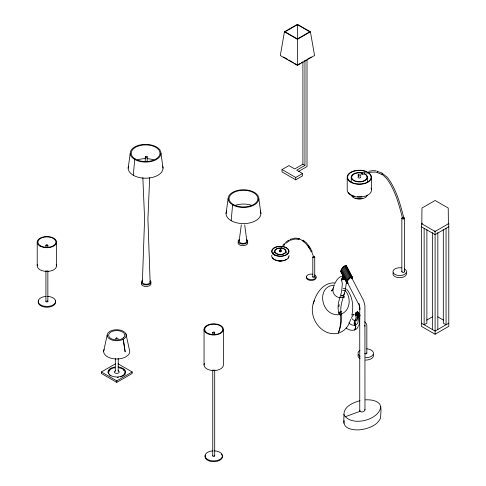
<?xml version="1.0" encoding="UTF-8"?>
<svg xmlns="http://www.w3.org/2000/svg" width="486" height="486" viewBox="0 0 486 486"><rect width="100%" height="100%" fill="white"/><g stroke="black" fill="none" stroke-linecap="round" stroke-linejoin="round"><path stroke-width="0.73" d="M339.301 313.835L339.331 312.534M358.407 303.714L347.235 282.281L348.079 279.948L350.843 277.494L351.73 277.84L363.631 300.676L364.919 305.627L364.968 409.85C364.694 411.928 360.885 412.821 359.743 411.047L359.938 410.269M142.386 282.02L144.597 218.937L142.841 177.603M357.708 316.173L357.18 318.549L355.242 322.461L355.23 324.186L355.873 326.076L355.345 328.451L354.337 330.043L352.071 330.31A8.487 6.707 36.2 0 1 346.141 327.977M149.676 177.603L147.92 218.937L150.131 282.02M279.584 250.74L279.608 250.885M358.376 175.677L358.461 176.297M346.488 281.995L345.218 290.264A49.353 17.387 85.1 0 1 343.705 295.567C341.907 301.344 339.945 307.693 341.202 313.749M365.496 399.832C370.472 399.656 376.194 400.1 379.736 404.048C381.966 408.283 380.544 413.379 380.611 417.996C376.99 426.058 367.337 428.974 359.209 429.873C355.108 430.049 350.88 429.679 347.223 427.656C342.363 424.958 344.191 418.914 343.912 414.418C344.039 406.29 353.279 402.493 359.992 400.713M343.912 423.227L344.1 420.518M380.799 406.478C379.59 420.426 350.315 427.376 343.912 414.418M241.317 224.83L239.124 241.184M333.56 287.39C330.735 293.192 337.26 299.68 343.14 297.086M345.212 279.225C343.717 280.902 340.619 278.132 342.982 277.421M133.279 175.264L134.737 159.493L132.295 157.658A15.364 8.87 0 0 1 144.263 144.391A15.364 8.87 0 0 1 160.034 156.255A15.364 8.87 0 0 1 134.737 159.493M232.612 204.892A15.364 8.87 0 0 0 257.908 201.654A15.364 8.87 0 0 0 242.137 189.789A15.364 8.87 0 0 0 230.17 203.057L232.612 204.892L231.154 220.662L231.737 220.219M338.839 306.575L339.283 304.679M128.176 168.15L130.242 153.224M226.051 213.548L228.116 198.622M352.052 314.454C353.668 305.767 352.557 296.035 346.579 289.152M376.875 172.001L376.905 172.427L381.789 174.401L382.452 173.83L382.482 173.253L377.191 171.272M354.355 322.601L354.531 322.078M284.432 31.803L280.313 55.519L297.426 65.397L314.539 55.519L310.426 31.803L297.426 24.3L284.432 31.803L297.426 39.311L310.426 31.803M103.627 351.372L107.157 335.188M115.346 338.942L116.178 338.098M357.617 315.426C356.663 316.817 355.023 314.454 356.499 315.086M381.765 173.976L386.23 178.07C395.215 189.728 398.915 204.333 402.554 218.329M348.426 282.998L346.858 283.223L340.801 271.631C341.032 268.952 343.262 266.207 345.874 265.526L346.463 266.042L346.287 267.306M352.137 278.527L352.314 277.263L351.724 276.747C349.112 277.433 346.883 280.173 346.658 282.858L346.858 283.223M351.591 278.843L351.73 277.84M343.742 276.327L343.031 278.448L341.403 279.086L342.326 283.873L341.676 290.98A51.133 26.299 69.2 0 1 340.285 296.266C338.444 301.648 337.156 307.814 338.942 313.367L340.935 312.838M358.844 317.121L358.303 317.334L355.394 313.403L357.538 311.824L359.652 314.576M357.581 311.872L357.283 312.31M359.865 318.925L358.486 317.121L358.899 316.599M342.101 278.381L343.146 275.052M342.144 278.648L343.329 275.119M342.199 278.776L343.377 275.246M342.745 277.439L343.456 275.319M343.316 279.456L343.031 278.448L343.316 279.456L344.027 277.342M341.804 280.051L343.535 279.371L344.009 277.962M343.535 279.371L344.197 277.81M313.184 303.932C315.645 293.89 322.911 282.396 334.55 282.895M314.436 300.597C306.757 315.754 320.954 337.412 338.341 333.189L338.9 331.677A49.353 17.387 85.1 0 0 340.419 326.367C341.221 322.668 341.944 318.871 341.664 315.068C341.543 312.875 337.758 315.669 336.512 314.673C320.572 313.895 316.404 285.738 334.49 285.148M333.487 287.262L334.016 285.707M344.592 293.125L343.487 295.506M350.515 319.351C349.136 325.687 344.647 331.488 338.201 333.147L338.785 331.622A51.133 26.293 69.2 0 0 340.182 326.343L340.747 317.729L340.291 315.323L338.973 313.44L340.826 312.121L338.955 312.413L341.53 311.405L339.21 313.349M334.593 284.097C336.063 280.963 337.989 277.324 341.561 276.297M280.009 250.922L281.935 247.356M358.619 326.112C360.017 323.366 359.591 319.885 357.666 317.492M332.892 288.915L332.132 290.3L333.068 288.927M357.082 314.642L356.378 315.596L356.214 315.25L355.6 315.493C357.568 318.409 353.529 320.675 354.13 323.603C355.503 325.444 356.299 328.129 354.276 330.03L355.758 329.447A8.487 6.707 36.2 0 0 358.054 326.835M357.301 313.075L357.617 313.336M359.111 316.422L358.303 317.334M343.724 279.219L343.918 278.247M355.831 315.147L356.596 314.035M355.837 315.238L356.542 314.284M355.898 315.378L356.572 314.375M282.749 245.418L284.061 243.875M283.46 246.013L284.735 244.519M332.29 290.051L331.476 290.95L332.436 290.185M284.401 244.197L285.331 243.279M359.834 316.343L359.397 316.696M354.646 324.636L355.473 323.931L354.494 324.314C356.317 323.731 353.401 325.225 355.309 324.435M285.482 242.478L288.556 240.199M286.108 243.17L289.055 240.989M355.278 325.359L355.691 325.049M313.543 256.912C313.476 257.635 313.184 257.307 313.64 256.839M134.567 159.365L135.424 159.098A14.392 8.311 0 0 0 159.505 155.374A14.392 8.311 0 0 0 141.876 145.199A14.392 8.311 0 0 0 135.424 159.098M232.442 204.764L233.298 204.497A14.392 8.311 0 0 0 257.38 200.773A14.392 8.311 0 0 0 239.75 190.597A14.392 8.311 0 0 0 233.298 204.497M340.394 315.22L341.543 314.363M359.336 316.246L359.889 315.815L356.997 312.036M402.882 217.941L402.748 218.032A0.686 0.389 -14.9 0 0 402.754 218.585L403.034 218.603A0.68 0.389 0 0 1 402.73 217.947M359.567 316.082L359.968 315.851M297.426 24.695L285.112 31.803L297.426 38.916L309.74 31.803L297.426 24.695L297.426 65.397M298.082 64.626L300.056 63.484M301.369 62.73L302.687 61.971M303.999 61.212L305.973 60.07M307.286 59.31L311.228 57.038M304.959 165.392L296.746 170.136L302.559 173.496L302.559 175.865L295.719 179.82L282.026 171.916L282.026 169.541L288.872 165.592L294.686 168.952L302.906 164.207L304.959 165.392L304.959 61.017M298.665 171.394L307.012 166.577L307.012 59.735M282.026 169.541L295.719 177.451L302.559 173.496M118.068 363.807L132.186 371.96L132.186 373.479L116.78 382.373L101.38 373.479L101.38 371.96L115.498 363.807M101.38 371.96L116.78 380.854L132.186 371.96M421.405 223.572L435.098 231.476L448.785 223.572L448.785 326.337L435.098 334.24L421.405 326.337L421.405 223.572L422.091 223.177A0.966 0.559 0 0 0 422.091 223.967M448.785 226.737L435.098 234.641L421.405 226.737M426.672 320.134L432.358 316.848M448.785 323.172L435.098 331.075L421.405 323.172M382.221 173.308L387.269 177.25C396.388 189.048 400.154 203.834 403.836 218.014M353.711 314.788L354.057 314.6M355.952 313.342L355.363 313.506M358.954 316.987L358.486 317.121M288.805 240.594L290.379 239.768M123.377 339.173L121.385 340.036A9.538 5.504 0 0 1 107.187 335.668A9.538 5.504 0 0 1 120.048 330.085A9.538 5.504 0 0 1 123.377 339.173L125.157 351.894L123.098 339.295M332.199 290.355L331.507 290.628L332.843 290.106M343.189 288.654L345.625 288.38M342.654 290.604L345.218 290.264M339.696 297.784L340.832 297.341M339.914 314.442C350.242 311.945 351.803 297.736 345.23 290.664M355.807 315.821L356.554 315.171M354.835 320.426L355.716 320.08M348.839 322.892A5.893 4.66 36.2 0 0 353.699 325.219L355.667 324.976M290.203 239.337L295.093 238.116L299.552 238.505M290.555 240.206L295.13 239.057L299.34 239.422M344.975 416.854L359.895 411.356M361.134 173.502L366.28 171.837M361.566 174.76L364.142 173.867M313.81 257.386C314.035 256.371 314.442 257.106 313.64 257.38M403.034 218.603L403.666 218.421A0.686 0.389 -14.9 0 0 403.666 217.868M366.608 173.125L371.025 172.178L375.848 172.099M116.44 338.037L117.709 338.232L118.22 338.942M116.13 338.11L116.47 338.031M368.649 171.26L372.835 170.641L376.121 170.799M356.171 320.14L355.187 320.292A2.594 2.053 36.2 0 1 351.955 318.603A2.594 2.053 36.2 0 1 353.073 315.894M355.041 325.091L355.059 325.085A5.893 4.66 36.2 0 0 356.821 317.68M359.33 174.328L358.984 174.353A1.355 0.784 0 0 0 357.988 175.215A1.355 0.784 0 0 0 359.33 175.896L359.683 175.865A1.355 0.784 0 0 0 360.509 175.501L360.642 175.312A1.355 0.784 0 0 0 360.509 174.717M403.216 218.615L403.386 218.603A0.68 0.389 0 0 0 403.69 217.947M298.027 238.802L299.443 238.96M376.905 172.427L377.385 171.187M341.391 272.148L340.801 271.631M347.703 282.688L347.235 282.281M352.927 314.314L354.087 314.77M300.135 239.276L303.975 241.427M283.624 57.038L287.572 59.31M288.884 60.07L293.483 62.73M294.802 63.484L296.77 64.626M437.837 316.848L443.524 320.134M303.143 240.133L306.453 242.879L309.485 246.718L312.073 251.432M302.644 240.928L305.822 243.565L308.738 247.259M307.826 245.357L310.05 248.71M357.538 311.824L360.017 315.068M357.417 311.836L359.895 315.08M357.234 311.909L359.713 315.153M364.773 321.744L366.341 323.834L366.833 325.341L366.833 353.249M356.724 312.2L359.616 315.985M356.438 312.407L359.33 316.186L359.045 316.41L356.153 312.626M355.886 312.85L358.777 316.635M355.661 313.063L358.559 316.848M355.497 313.251L358.389 317.036M355.394 313.403L358.425 317.315M358.783 175.713L358.413 174.577L358.765 175.045M308.695 247.204L311.24 251.833M346.257 265.672L352.314 277.263M346.463 266.14L352.314 277.366M345.874 265.526L352.32 277.822M345.339 265.599L351.196 276.826M344.689 265.897L350.54 277.123M343.967 266.395L349.817 277.621M343.219 267.057L349.076 278.284M342.502 267.841L348.353 279.067M341.865 268.697L347.715 279.918M341.342 269.554L347.192 280.78M340.978 270.368L346.828 281.594M340.795 271.079L347.241 283.374M364.798 409.51L364.968 409.85M356.214 315.25L356.378 315.596M311.654 251.633L313.239 255.739M364.786 325.602L364.937 326.185L364.755 325.875M147.209 161.316L147.173 156.656A0.966 0.559 0 0 0 146.116 156.249A0.966 0.559 0 0 0 145.271 156.802L145.271 161.316M145.271 156.802L145.308 156.948A0.966 0.559 0 0 0 146.365 157.355A0.966 0.559 0 0 0 147.209 156.802M125.935 333.87L129.355 349.568A13.067 7.545 0 0 1 127.952 355.284L125.85 356.833A13.067 7.545 0 0 1 110.055 357.945A13.067 7.545 0 0 1 104.107 349.422M354.501 325.073L354.391 323.955M343.815 296.096L344.039 297.481L343.979 296.126M258.838 198.622L260.903 213.548M160.963 153.224L163.029 168.15M246.87 241.184L244.677 224.83M448.384 223.572L448.226 208.032L435.098 200.475L421.963 208.032L421.805 223.572M446.051 228.317L446.051 324.751L443.311 323.172L443.311 229.775M437.837 232.563L437.837 329.496M435.098 231.476L435.098 334.24M432.358 232.563L432.358 329.496M426.884 229.775L426.884 323.172L424.144 324.751L424.144 228.317M404.565 218.226L404.565 271.644M401.855 218.226L401.855 271.644M371.45 176.552L371.45 189.37M367.422 176.782L367.422 181.983M359.743 309.618L359.743 411.047M351.238 177.712L351.238 182.171M347.217 177.943L347.217 190.767A12.174 7.029 0 0 0 361.596 196.976A12.174 7.029 0 0 0 371.055 188.161M314.734 257.106L314.734 276.868M312.802 257.106L312.802 276.868M302.906 62.099L302.906 164.207M295.719 177.451L295.719 179.82M223.408 329.405A9.684 5.589 0 0 1 208.889 334.247A9.684 5.589 0 0 1 208.889 324.563A9.684 5.589 0 0 1 223.408 329.405L223.408 364.974A9.684 5.589 0 0 1 212.461 370.514A9.684 5.589 0 0 1 204.375 363.528M214.697 332.564A0.966 0.559 0 0 1 213.245 333.05A0.966 0.559 0 0 1 213.245 332.084A0.966 0.559 0 0 1 214.697 332.564L214.697 334.836M214.697 370.393L214.697 455.88M212.759 332.564L212.759 334.836M212.759 370.393L212.759 455.88M204.047 329.405L204.047 364.974M118.232 358.468L118.232 371.17M116.78 380.854L116.78 382.373M115.328 358.468L115.328 371.17M56.576 242.131L56.576 265.842M47.859 245.29L47.859 247.568M47.859 271.079L47.859 301.417M45.927 245.29L45.927 247.568M45.927 271.079L45.927 301.417M37.215 242.131L37.215 265.842M435.778 231.081A0.966 0.559 0 0 1 434.411 231.081M448.256 223.293A0.966 0.559 0 0 1 448.104 223.967M404.164 271.091A1.355 0.784 0 0 1 404.164 272.196A1.355 0.784 0 0 1 402.25 272.196A1.355 0.784 0 0 1 402.25 271.091M364.202 173.812A7.685 4.435 0 0 1 362.665 181.248A7.685 4.435 0 0 1 351.645 177.299A7.685 4.435 0 0 1 362.495 173.204M362.046 198.495A7.685 4.435 0 0 1 356.791 198.531M356.171 198.385A7.685 4.435 0 0 1 354.999 198.009M353.091 196.927A7.685 4.435 0 0 1 352.143 195.907M367.641 172.111A12.174 7.029 0 0 1 363.139 183.927A12.174 7.029 0 0 1 347.362 175.962A12.174 7.029 0 0 1 367.045 171.807M367.884 172.615A11.731 6.774 0 0 1 362.507 183.769A11.731 6.774 0 0 1 347.848 175.865A11.731 6.774 0 0 1 366.76 172.008M362.009 196.66A11.731 6.774 0 0 1 357.435 196.751M354.507 196.241A11.731 6.774 0 0 1 352.508 195.579M351.9 195.305A11.731 6.774 0 0 1 348.359 192.462M367.355 195.099A8.134 4.696 0 0 1 360.138 199.011A8.134 4.696 0 0 1 351.724 195.998M364.482 173.617A8.134 4.696 0 0 1 362.86 181.478A8.134 4.696 0 0 1 351.202 177.305A8.134 4.696 0 0 1 362.678 172.967M403.21 217.442A1.355 0.784 0 0 1 404.48 218.493A1.355 0.784 0 0 1 402.335 218.828A1.355 0.784 0 0 1 402.53 217.546M404.51 268.886A6.78 3.912 0 0 1 402.578 275.197A6.78 3.912 0 0 1 392.967 271.99A6.78 3.912 0 0 1 401.472 267.871M406.26 272.774A6.78 3.912 0 0 1 399.717 277.7A6.78 3.912 0 0 1 393.168 272.774M360.29 176.691A1.355 0.784 0 0 1 359.683 178.004L359.33 178.028A1.355 0.784 0 0 1 358.079 177.548A1.355 0.784 0 0 1 358.376 176.691M314.703 276.728A0.966 0.559 0 0 1 314.096 277.397A0.966 0.559 0 0 1 312.893 277.105A0.966 0.559 0 0 1 313.282 276.388M282.621 248.413A5.492 3.171 0 0 1 283.939 253.704A5.492 3.171 0 0 1 275.076 252.161A5.492 3.171 0 0 1 281.248 248.17M280.908 260.782A5.492 3.171 0 0 1 279.474 260.751M315.949 276.941A4.842 2.794 0 0 1 311.271 280.465A4.842 2.794 0 0 1 306.599 276.941M314.697 274.9A4.842 2.794 0 0 1 313.318 279.407A4.842 2.794 0 0 1 306.453 277.117A4.842 2.794 0 0 1 312.528 274.177M313.768 256.547A0.966 0.559 0 0 1 314.679 257.301A0.966 0.559 0 0 1 313.148 257.537A0.966 0.559 0 0 1 313.282 256.626M281.2 251.019A0.966 0.559 0 0 1 280.61 251.839L280.361 251.857A0.966 0.559 0 0 1 279.468 251.517A0.966 0.559 0 0 1 279.675 250.904M280.112 249.968A0.966 0.559 0 0 0 279.401 250.582A0.966 0.559 0 0 0 280.361 251.068L280.61 251.049A0.966 0.559 0 0 0 281.2 250.788L281.291 250.667A0.966 0.559 0 0 0 280.61 249.968M282.415 260.763A5.808 3.353 0 0 1 276.68 260.223M289.018 255.545A8.699 5.024 0 0 1 280.088 261.061A8.699 5.024 0 0 1 271.777 255.229M272.774 253.589A8.699 5.024 0 0 1 273.63 252.866M288.629 256.827A8.377 4.836 0 0 1 287.998 258.036M286.357 259.421A8.377 4.836 0 0 1 283.32 260.569M281.194 260.854A8.377 4.836 0 0 1 272.525 257.756M272.725 254.05A8.377 4.836 0 0 1 274.9 252.374M286.211 252.58A8.377 4.836 0 0 1 287.165 253.224M214.903 370.138A9.015 5.206 0 0 1 212.552 370.138M214.484 450.868A8.712 5.03 0 0 1 221.142 458.517A8.712 5.03 0 0 1 206.313 458.517A8.712 5.03 0 0 1 212.971 450.868M222.442 456.67A8.712 5.03 0 0 1 212.589 461.657A8.712 5.03 0 0 1 205.311 455.37M221.276 454.155A8.712 5.03 0 0 1 222.145 455.37M214.563 455.601A0.966 0.559 0 0 1 214.283 456.336A0.966 0.559 0 0 1 212.983 456.239A0.966 0.559 0 0 1 213.044 455.485M366.681 352.933A1.1 0.638 0 0 1 366.28 353.796A1.1 0.638 0 0 1 364.779 353.565M373.26 354.573A7.746 4.471 0 0 1 365.527 360.09M360.114 358.698A7.746 4.471 0 0 1 358.303 354.349M366.608 348.808A7.746 4.471 0 0 1 373.455 353.559A7.746 4.471 0 0 1 365.527 357.72M360.114 356.329A7.746 4.471 0 0 1 359.932 350.285M351.627 314.971A5.893 4.66 36.2 0 1 353.061 315.189M260.308 210.942A17.423 10.06 0 0 1 243.474 223.609A17.423 10.06 0 0 1 226.64 210.942M247.581 242.156A4.842 2.794 0 0 1 242.903 245.673A4.842 2.794 0 0 1 238.225 242.156M246.323 239.319A4.842 2.794 0 0 1 246.323 243.273A4.842 2.794 0 0 1 239.483 243.273A4.842 2.794 0 0 1 239.483 239.319M235.248 205.317A16.457 9.501 0 0 1 251.705 205.317M246.736 240.606A3.87 2.236 0 0 1 243 243.419A3.87 2.236 0 0 1 239.258 240.606M162.689 166.182A17.423 10.06 0 0 1 145.6 178.21A17.423 10.06 0 0 1 128.511 166.182M149.998 281.437A3.87 2.236 0 0 1 146.256 284.255A3.87 2.236 0 0 1 142.519 281.437M150.836 282.992A4.842 2.794 0 0 1 146.165 286.509A4.842 2.794 0 0 1 141.487 282.992M150.356 280.732A4.842 2.794 0 0 1 148.941 284.419A4.842 2.794 0 0 1 142.453 283.927A4.842 2.794 0 0 1 142.738 280.155M137.374 159.918A16.457 9.501 0 0 1 145.6 158.649M147.033 158.685A16.457 9.501 0 0 1 153.831 159.918M56.242 264.396A9.684 5.589 0 0 1 46.893 271.431A9.684 5.589 0 0 1 37.544 264.396M48.071 271.006A9.015 5.206 0 0 1 45.714 271.006M47.652 296.405A8.712 5.03 0 0 1 54.311 304.054A8.712 5.03 0 0 1 39.475 304.054A8.712 5.03 0 0 1 46.134 296.405M55.313 300.901A8.712 5.03 0 0 1 46.893 307.237A8.712 5.03 0 0 1 38.479 300.901M47.379 300.931A0.966 0.559 0 0 1 47.689 301.733A0.966 0.559 0 0 1 46.273 301.842A0.966 0.559 0 0 1 46.206 301.016M124.714 371.711A8.122 4.69 0 0 1 122.758 375.891M122.259 376.182A8.122 4.69 0 0 1 120.516 376.881M118.523 377.294A8.122 4.69 0 0 1 117.12 377.403M110.784 375.878A8.122 4.69 0 0 1 109.575 374.876M108.852 373.728A8.122 4.69 0 0 1 109.939 370.192M123.231 369.87A8.122 4.69 0 0 1 123.991 370.563M125.084 374.238A8.712 5.03 0 0 1 124.501 375.052M108.074 372.489A8.712 5.03 0 0 1 112.77 368.254M113.457 368.066A8.712 5.03 0 0 1 114.909 367.805M119.416 367.92A8.712 5.03 0 0 1 121.476 368.479L123.213 369.324A8.712 5.03 0 0 1 125.485 372.944M117.995 370.745A2.43 1.403 0 0 1 118.645 372.859A2.43 1.403 0 0 1 114.921 372.859A2.43 1.403 0 0 1 115.565 370.745M114.909 367.045A8.712 5.03 0 0 0 110.346 375.35L112.09 376.194A8.712 5.03 0 0 0 123.444 375.198A8.712 5.03 0 0 0 123.213 368.564L121.476 367.72A8.712 5.03 0 0 0 117.934 366.973M123.657 337.618L122.357 338.572A8.086 4.666 0 0 1 109.077 336.798A8.086 4.666 0 0 1 117.478 330.595A8.086 4.666 0 0 1 123.657 337.618M358.826 303.464L359.913 309.515L359.883 307.407L358.826 303.464M341.409 295.822L343.705 295.567L341.409 295.822M275.052 255.047A8.377 4.836 0 0 0 288.629 252.082A8.377 4.836 0 0 0 277.403 246.779A8.377 4.836 0 0 0 275.052 255.047M276.68 253.899A5.808 3.353 0 0 0 286.096 251.845A5.808 3.353 0 0 0 278.308 248.164A5.808 3.353 0 0 0 276.68 253.899M274.851 255.186A8.699 5.024 0 0 0 288.945 252.113A8.699 5.024 0 0 0 277.287 246.602A8.699 5.024 0 0 0 274.851 255.186M209.217 333.912A9.015 5.206 0 0 0 222.746 329.405A9.015 5.206 0 0 0 209.217 324.897A9.015 5.206 0 0 0 209.217 333.912M40.046 246.08A9.684 5.589 0 0 0 56.242 243.577A9.684 5.589 0 0 0 44.39 236.731A9.684 5.589 0 0 0 40.046 246.08M46.206 245.685A0.966 0.559 0 0 0 47.828 245.436A0.966 0.559 0 0 0 46.644 244.75A0.966 0.559 0 0 0 46.206 245.685M42.385 246.639A9.015 5.206 0 0 0 55.908 242.131A9.015 5.206 0 0 0 42.385 237.624A9.015 5.206 0 0 0 42.385 246.639"/></g></svg>
